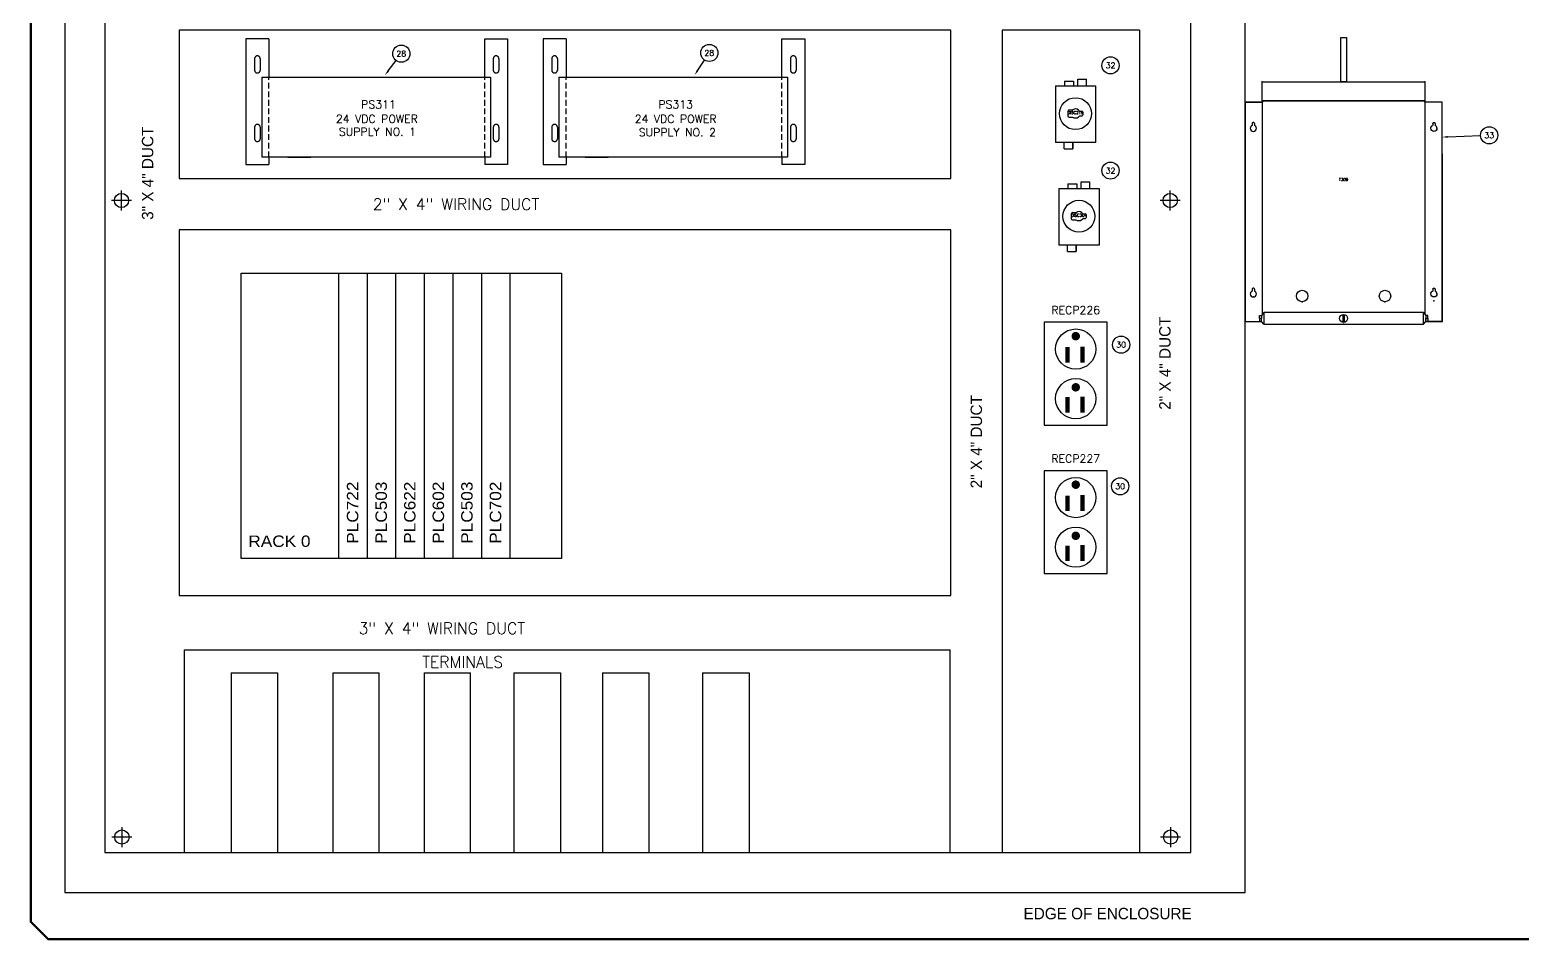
# Model space of a CAD drawing. Header units: inches. Extents: x 0 to 100, y 0 to 67.
# Drawn here: x 0 to 65.3, y 0 to 39.9 of the extents above; entities that cross this region are included whole.
import ezdxf
from ezdxf.enums import TextEntityAlignment as Align

# ---------------------------------------------------------------- set-up
doc = ezdxf.new("R2010")
doc.units = ezdxf.units.IN
doc.header["$MEASUREMENT"] = 0
for name, pattern in [('CENTER', [2, 1.25, -0.25, 0.25, -0.25]), ('DASHED', [0.75, 0.5, -0.25]), ('DASHED2', [0.375, 0.25, -0.125])]:
    doc.linetypes.add(name, pattern=pattern)
for name, color, linetype in [('CL', 7, 'Continuous'), ('DEMO-PSYMS', 7, 'Continuous'), ('DIM-TEXT', 4, 'Continuous'), ('PBAL', 52, 'Continuous'), ('PDESC', 142, 'Continuous'), ('PITEM', 1, 'Continuous'), ('PSYMS', 7, 'Continuous'), ('PTAG', 150, 'Continuous'), ('TAGS', 150, 'Continuous'), ('TITLE', 7, 'Continuous')]:
    doc.layers.add(name, color=color, linetype=linetype)
doc.styles.add('ITALIC', font='ITALIC')
doc.styles.add('LEGACY', font='romans.shx')
doc.styles.add('ROMANS', font='ROMANS.SHX')
doc.styles.add('SIMPLEX', font='SIMPLEX')
doc.styles.add('WD', font='romans.shx')

# ---------------------------------------------------------------- blocks, each defined once
blk = doc.blocks.new('WD_PTAG')
at = {"style": 'LEGACY', "width": 0.9}
for tag, flags, p in [('P_TAG1', 8, (0, 0.202)), ('P_ITEM', 9, (0, 0.374)), ('DESC1', 8, (0, 0))]:
    blk.add_attdef(tag, text='', height=0.125, dxfattribs=dict(at, flags=flags)).set_placement(p, align=Align.CENTER)
at = {"style": 'LEGACY', "width": 0.7}
blk.add_attdef('LOC', text='', height=0.0625, dxfattribs=at).set_placement((0, 0.359), align=Align.CENTER)
at = {"style": 'LEGACY', "width": 0.9, "flags": 8}
blk.add_attdef('DESC2', text='', height=0.125, dxfattribs=at).set_placement((0.001, -0.047), align=Align.TOP_CENTER)
at = {"linetype": 'Continuous', "style": 'LEGACY', "flags": 1}
for tag, p in [('P_MFG', (-0.016, -0.297)), ('P_CAT', (-0.016, -0.231))]:
    blk.add_attdef(tag, text='', height=0.05, dxfattribs=at).set_placement(p, align=Align.MIDDLE)
at = {"linetype": 'Continuous', "style": 'LEGACY', "flags": 9}
for tag, p in [('P_ASSYCODE', (-0.016, -0.344)), ('WDBLKNAM', (-0.016, -0.197)), ('RATING10', (-0.016, -0.5)), ('RATING12', (-0.016, -0.516)), ('RATING11', (-0.016, -0.531)), ('RATING1', (-0.016, -0.359)), ('RATING2', (-0.016, -0.375)), ('RATING4', (-0.016, -0.391)), ('RATING3', (-0.016, -0.406)), ('RATING8', (-0.016, -0.422)), ('RATING7', (-0.016, -0.438)), ('RATING6', (-0.016, -0.453)), ('RATING5', (-0.016, -0.469)), ('RATING9', (-0.016, -0.484))]:
    blk.add_attdef(tag, text='', height=0.01, dxfattribs=at).set_placement(p, align=Align.CENTER)
blk = doc.blocks.new('MMPTAG')
at = {"style": 'LEGACY', "width": 0.9, "flags": 8}
blk.add_attdef('P_TAG1', text='', height=0.125, dxfattribs=at).set_placement((0, 0), align=Align.CENTER)
at = {"linetype": 'Continuous', "style": 'LEGACY', "flags": 1}
for tag, p in [('P_MFG', (-0.123, -0.169)), ('P_CAT', (-0.123, -0.103))]:
    blk.add_attdef(tag, text='', height=0.05, dxfattribs=at).set_placement(p, align=Align.MIDDLE)
at = {"linetype": 'Continuous', "style": 'LEGACY', "flags": 9}
for tag, p in [('P_ASSYCODE', (-0.123, -0.216)), ('WDBLKNAM', (-0.123, -0.069))]:
    blk.add_attdef(tag, text='', height=0.01, dxfattribs=at).set_placement(p, align=Align.CENTER)
blk = doc.blocks.new('PNLD7D')
at = {"layer": 'PBAL'}
blk.add_circle((0, 0), 0.375, dxfattribs=at)
at = {"layer": 'PITEM', "style": 'LEGACY'}
blk.add_attdef('B_ITEM', text='', height=0.25, dxfattribs=at).set_placement((0, 0), align=Align.MIDDLE)
blk = doc.blocks.new('PNLD8C')
at = {"layer": 'PBAL'}
blk.add_circle((0, 0), 0.375, dxfattribs=at)
at = {"layer": 'PITEM', "style": 'LEGACY'}
blk.add_attdef('B_ITEM', text='', height=0.25, dxfattribs=at).set_placement((0, 0), align=Align.MIDDLE)
blk = doc.blocks.new('PNLD9B')
at = {"layer": 'PBAL'}
blk.add_circle((0, 0), 0.375, dxfattribs=at)
at = {"layer": 'PITEM', "style": 'LEGACY'}
blk.add_attdef('B_ITEM', text='', height=0.25, dxfattribs=at).set_placement((0, 0), align=Align.MIDDLE)
blk = doc.blocks.new('PNLDAA')
at = {"layer": 'PBAL'}
blk.add_circle((0, 0), 0.375, dxfattribs=at)
at = {"layer": 'PITEM', "style": 'LEGACY'}
blk.add_attdef('B_ITEM', text='', height=0.25, dxfattribs=at).set_placement((0, 0), align=Align.MIDDLE)
blk = doc.blocks.new('PNL2486')
at = {"layer": 'PBAL'}
blk.add_circle((0.375, 0.014), 0.375, dxfattribs=at)
at = {"layer": 'PITEM', "style": 'LEGACY'}
blk.add_attdef('B_ITEM', text='', height=0.25, dxfattribs=at).set_placement((0.375, 0.014), align=Align.MIDDLE)
blk = doc.blocks.new('PNL2498')
at = {"layer": 'PBAL'}
blk.add_circle((0.227, 0.299), 0.375, dxfattribs=at)
at = {"layer": 'PITEM', "style": 'LEGACY'}
blk.add_attdef('B_ITEM', text='', height=0.25, dxfattribs=at).set_placement((0.227, 0.299), align=Align.MIDDLE)
blk = doc.blocks.new('PNL24AA')
at = {"layer": 'PBAL'}
blk.add_circle((0.208, 0.312), 0.375, dxfattribs=at)
at = {"layer": 'PITEM', "style": 'LEGACY'}
blk.add_attdef('B_ITEM', text='', height=0.25, dxfattribs=at).set_placement((0.208, 0.312), align=Align.MIDDLE)
blk = doc.blocks.new('acade_title')
at = {"layer": 'TITLE', "const_width": 0.0312}
blk.add_lwpolyline([(30.594, 0.281), (30.594, 22.177), (30.344, 22.427), (0.281, 22.427), (0.031, 22.177), (0.031, 0.281), (0.281, 0.031), (30.344, 0.031)], close=True, dxfattribs=at)
at = {"layer": 'TITLE', "color": 1, "style": 'ITALIC'}
for tag, height, p in [('TITLE#1', 0.125, (32.156, 3.406)), ('TITLE#2', 0.125, (32.156, 3.204)), ('TITLE#3', 0.125, (32.156, 3.001)), ('TITLE#4', 0.125, (32.156, 2.799)), ('DWG#', 0.2, (32.156, 0.826))]:
    blk.add_attdef(tag, text='', height=height, dxfattribs=at).set_placement(p, align=Align.CENTER)
at = {"layer": 'TITLE', "color": 1, "style": 'SIMPLEX'}
blk.add_attdef('CAD#', (30.826, 1.958), '', height=0.0938, rotation=90, dxfattribs=at)
at = {"layer": 'TITLE', "color": 1}
for tag, p, height, style in [('ENGINEER', (31.237, 1.958), 0.0938, 'ITALIC'), ('CHKDBY', (32.424, 1.958), 0.0938, 'ITALIC'), ('JOB#', (31.464, 1.644), 0.0938, 'SIMPLEX'), ('DRAWNBY', (32.494, 1.644), 0.0938, 'ITALIC'), ('SCALE', (31.353, 1.344), 0.0938, 'SIMPLEX'), ('DATE', (32.408, 1.344), 0.0938, 'SIMPLEX'), ('SHTS', (32.532, 0.25), 0.2, 'ITALIC')]:
    blk.add_attdef(tag, p, '', height=height, dxfattribs=dict(at, style=style))
at = {"layer": 'TITLE', "color": 1, "style": 'ITALIC'}
blk.add_attdef('SH#', text='', height=0.2, dxfattribs=at).set_placement((31.881, 0.25), align=Align.RIGHT)
at = {"layer": 'TITLE', "color": 7, "flags": 9}
blk.add_attdef('WD_TB', (31.219, 0.031), '', height=0.125, dxfattribs=at)
blk = doc.blocks.new('ABDSB220')
for p, q in [((0.397, 2.683), (0.397, 2.484)), ((0.782, 2.683), (0.782, 2.484)), ((0.981, 2.764), (1.36, 2.764)), ((1.36, 2.484), (1.36, 2.764)), ((0, 2.484), (0, 0)), ((0, 2.484), (1.757, 2.484)), ((1.757, 2.484), (1.757, 0)), ((1.757, 0), (0, 0)), ((0.379, -0.28), (0.757, -0.28))]:
    blk.add_line(p, q)
at = {"color": 7}
for points in [[(0.397, 2.683), (0.782, 2.683)], [(0.782, 2.683), (0.782, 2.683)], [(0.981, 2.484), (0.981, 2.764)], [(1.757, 2.484), (1.757, 2.484)], [(1.757, 2.484), (1.757, 2.484)], [(0.608, 1.429), (0.571, 1.41), (0.559, 1.379)], [(0.559, 1.149), (0.559, 1.379)], [(0.608, 1.429), (0.757, 1.429)], [(1.055, 1.366), (1.012, 1.416), (0.95, 1.453), (0.888, 1.466), (0.819, 1.46), (0.757, 1.429)], [(1.055, 1.366), (1.148, 1.366)], [(1.198, 1.317), (1.186, 1.354), (1.148, 1.366)], [(1.198, 1.317), (1.198, 1.205)], [(0.608, 1.093), (0.571, 1.112), (0.559, 1.149)], [(0.757, 1.093), (0.608, 1.093)], [(1.055, 1.155), (1.012, 1.106), (0.95, 1.068), (0.888, 1.056), (0.819, 1.068), (0.757, 1.093)], [(1.148, 1.155), (1.055, 1.155)], [(1.198, 1.205), (1.186, 1.174), (1.148, 1.155)], [(0.379, -0.28), (0.379, 0)], [(0.757, -0.28), (0.757, 0)], [(0.757, 0), (0.757, -0.28)], [(0.757, 0), (0.758, 0)]]:
    blk.add_lwpolyline(points, dxfattribs=at)
blk.add_circle((0.878, 1.261), 0.698)
blk = doc.blocks.new('M_PFN_2')
at = {"color": 0, "linetype": 'ByBlock'}
blk.add_point((0, 0), dxfattribs=at)
blk = doc.blocks.new('3589')
for p, q in [((-0.36, 8.182), (0.4, 8.182)), ((-0.36, 5.932), (-0.36, 8.182)), ((8.26, 8.182), (7.5, 8.182)), ((8.26, 5.932), (8.26, 8.182)), ((-0.05, 7.25), (-0.05, 7.167)), ((0.05, 7.25), (0.05, 7.165)), ((7.85, 7.25), (7.85, 7.165)), ((7.95, 7.25), (7.95, 7.167)), ((-0.05, 0), (-0.05, -0.083)), ((0.05, 0), (0.05, -0.085)), ((7.85, 0), (7.85, -0.085)), ((7.95, 0), (7.95, -0.083)), ((0.46, -1.027), (0.352, -1.149)), ((3.916, -1.107), (3.916, -1.451)), ((3.982, -1.106), (3.982, -1.451)), ((7.44, -1.027), (7.548, -1.149)), ((0.46, -1.537), (0.352, -1.415)), ((7.44, -1.537), (7.548, -1.415))]:
    blk.add_line(p, q)
at = {"flags": 128}
for points in [[(3.825, 11.012), (4.075, 11.012), (4.075, 9.082), (3.825, 9.082)], [(0.39, 9.082), (7.51, 9.082), (7.51, 8.242), (0.39, 8.242)], [(0.352, -1.282), (0.268, -1.282), (0.268, -1.149), (0.352, -1.149)], [(0.352, -1.282), (0.268, -1.282), (0.268, -1.415), (0.352, -1.415)], [(7.44, -1.027), (0.46, -1.027), (0.46, -1.537), (7.44, -1.537)], [(7.548, -1.282), (7.632, -1.282), (7.632, -1.149), (7.548, -1.149)], [(7.548, -1.282), (7.632, -1.282), (7.632, -1.415), (7.548, -1.415)]]:
    blk.add_lwpolyline(points, close=True, dxfattribs=at)
for points in [[(7.544, -1.418), (8.26, -1.418), (8.26, 8.182), (7.5, 8.182), (7.5, 8.242), (0.4, 8.242), (0.4, 8.182), (-0.36, 8.182), (-0.36, -1.418), (0.356, -1.418)], [(0.4, -1.095), (0.4, 8.242), (7.5, 8.242), (7.5, -1.095)], [(8.26, 5.932), (8.26, -1.418), (7.62, -1.418)]]:
    blk.add_lwpolyline(points, dxfattribs=at)
for points in [[(0.05, 7.25, 0.414214), (0, 7.3, 0.414214), (-0.05, 7.25)], [(7.85, 7.25, -0.414214), (7.9, 7.3, -0.414214), (7.95, 7.25)], [(-0.133, 7.042, 0.414214), (0, 6.909, 0.414214), (0.133, 7.042, 0.305338), (0.05, 7.165)], [(8.033, 7.042, -0.414214), (7.9, 6.909, -0.414214), (7.767, 7.042, -0.305338), (7.85, 7.165)], [(0.05, 0, 0.414214), (0, 0.05, 0.414214), (-0.05, 0)], [(7.85, 0, -0.414214), (7.9, 0.05, -0.414214), (7.95, 0)], [(-0.133, -0.208, 0.414214), (0, -0.341, 0.414214), (0.133, -0.208, 0.305338), (0.05, -0.085)], [(8.033, -0.208, -0.414214), (7.9, -0.341, -0.414214), (7.767, -0.208, -0.305338), (7.85, -0.085)]]:
    blk.add_lwpolyline(points, format="xyb", dxfattribs=at)
for centre, radius in [((2.14, -0.298), 0.25), ((5.76, -0.298), 0.25), ((3.95, -1.279), 0.176)]:
    blk.add_circle(centre, radius)
for centre, start, end in [((0, 7.042), 112.08241, 180), ((7.9, 7.042), 0, 67.91759), ((0, -0.208), 112.08241, 180), ((7.9, -0.208), 0, 67.91759)]:
    blk.add_arc(centre, 0.133, start, end)
at = {"xscale": 4, "yscale": 4, "zscale": 4}
for p, rotation in [((0.39, 9.082), 90.00000000000594), ((7.51, 9.082), 90.00000000000594), ((0, -0.341), 269.999999999994), ((2.14, -0.548), 269.999999999994), ((5.76, -0.548), 269.999999999994), ((7.9, -0.509), 269.999999999994), ((-0.36, -1.418), 269.999999999994), ((3.95, -1.537), 269.999999999994), ((3.95, -1.537), 269.999999999994), ((8.26, -1.418), 269.999999999994)]:
    blk.add_blockref('M_PFN_2', p, dxfattribs=dict(at, rotation=rotation))
for p in [(7.51, 9.082), (8.033, 7.042), (8.033, -0.208), (8.26, -1.418)]:
    blk.add_blockref('M_PFN_2', p, dxfattribs=at)

msp = doc.modelspace()

# ---------------------------------------------------------------- linework, layer by layer
at = {"color": 4}
for p, q in [((1.579, 63.635), (1.579, 2.135)), ((53.204, 2.135), (53.204, 63.635)), ((3.329, 60.885), (3.329, 3.885)), ((50.829, 3.885), (50.829, 60.885)), ((6.582, 39.885), (6.585, 33.385)), ((40.329, 39.885), (6.582, 39.885)), ((40.329, 33.385), (40.329, 39.885)), ((48.579, 39.885), (42.579, 39.885)), ((42.579, 39.885), (42.579, 3.885)), ((48.579, 39.885), (48.579, 3.885)), ((6.585, 33.385), (40.329, 33.385)), ((14.579, 31.135), (6.574, 31.135)), ((6.579, 31.135), (6.579, 15.135)), ((40.329, 31.135), (14.263, 31.135)), ((40.329, 15.135), (40.329, 31.135)), ((6.579, 15.135), (40.329, 15.135)), ((3.329, 3.885), (50.829, 3.885)), ((1.579, 2.135), (53.204, 2.135))]:
    msp.add_line(p, q, dxfattribs=at)
for p, q in [((10.501, 39.503), (9.501, 39.503)), ((9.501, 39.503), (9.501, 34.003)), ((10.501, 39.503), (10.501, 37.823)), ((19.944, 39.503), (20.944, 39.503)), ((19.944, 37.823), (19.944, 39.503)), ((20.944, 39.503), (20.944, 34.003)), ((22.501, 39.503), (22.501, 34.003)), ((23.501, 39.503), (22.501, 39.503)), ((23.501, 39.503), (23.501, 37.823)), ((32.944, 37.823), (32.944, 39.503)), ((32.944, 39.503), (33.944, 39.503)), ((33.944, 39.503), (33.944, 34.003)), ((10.191, 37.823), (20.191, 37.823)), ((10.191, 37.823), (10.191, 34.323)), ((20.191, 37.823), (20.191, 34.323)), ((23.191, 37.823), (33.191, 37.823)), ((23.191, 37.823), (23.191, 34.323)), ((33.191, 37.823), (33.191, 34.323)), ((9.501, 34.003), (10.501, 34.003)), ((20.191, 34.323), (10.191, 34.323)), ((10.501, 34.323), (10.501, 34.003)), ((11.338, 34.323), (12.338, 34.323)), ((19.944, 34.323), (19.944, 34.003)), ((20.944, 34.003), (19.944, 34.003)), ((22.501, 34.003), (23.501, 34.003)), ((33.191, 34.323), (23.191, 34.323)), ((23.501, 34.323), (23.501, 34.003)), ((24.338, 34.323), (25.338, 34.323)), ((32.944, 34.323), (32.944, 34.003)), ((33.944, 34.003), (32.944, 34.003)), ((9.297, 29.249), (23.297, 29.249)), ((9.297, 16.749), (9.297, 29.249)), ((13.547, 29.249), (13.547, 16.749)), ((14.797, 29.249), (14.797, 16.749)), ((16.047, 29.249), (16.047, 16.749)), ((17.297, 29.249), (17.297, 16.749)), ((18.547, 29.249), (18.547, 16.749)), ((19.797, 29.249), (19.797, 16.749)), ((21.047, 29.249), (21.047, 16.749)), ((23.297, 29.249), (23.297, 16.749)), ((23.297, 16.749), (9.297, 16.749))]:
    msp.add_line(p, q)
at = {"linetype": 'DASHED'}
for p, q in [((9.876, 38.628), (9.876, 38.128)), ((10.126, 38.628), (10.126, 38.128)), ((20.319, 38.628), (20.319, 38.128)), ((20.569, 38.628), (20.569, 38.128)), ((22.876, 38.628), (22.876, 38.128)), ((23.126, 38.628), (23.126, 38.128)), ((33.319, 38.628), (33.319, 38.128)), ((33.569, 38.628), (33.569, 38.128)), ((9.876, 35.628), (9.876, 35.128)), ((10.126, 35.628), (10.126, 35.128)), ((20.319, 35.628), (20.319, 35.128)), ((20.569, 35.628), (20.569, 35.128)), ((22.876, 35.628), (22.876, 35.128)), ((23.126, 35.628), (23.126, 35.128)), ((33.319, 35.628), (33.319, 35.128)), ((33.569, 35.628), (33.569, 35.128))]:
    msp.add_line(p, q, dxfattribs=at)
at = {"linetype": 'DASHED2'}
for p, q in [((10.501, 34.323), (10.501, 37.823)), ((19.944, 34.323), (19.944, 37.823)), ((23.501, 34.323), (23.501, 37.823)), ((32.944, 34.323), (32.944, 37.823))]:
    msp.add_line(p, q, dxfattribs=at)
for points in [[(44.422, 27.093), (44.422, 22.593), (47.172, 22.593), (47.172, 27.093)], [(44.422, 20.593), (44.422, 16.093), (47.172, 16.093), (47.172, 20.593)]]:
    msp.add_lwpolyline(points, close=True)
at = {"const_width": 0.185}
for points in [[(45.705, 26.484, 1), (45.89, 26.484, 1)], [(45.705, 24.246, 1), (45.89, 24.246, 1)], [(45.705, 19.984, 1), (45.89, 19.984, 1)], [(45.705, 17.746, 1), (45.89, 17.746, 1)]]:
    msp.add_lwpolyline(points, format="xyb", close=True, dxfattribs=at)
at = {"const_width": 0.2}
for points in [[(46.092, 26.032), (46.092, 25.331)], [(45.435, 26.009), (45.435, 25.331)], [(45.435, 23.817), (45.435, 23.138)], [(46.092, 23.839), (46.092, 23.138)], [(45.435, 19.509), (45.435, 18.831)], [(46.092, 19.532), (46.092, 18.831)], [(45.435, 17.317), (45.435, 16.638)], [(46.092, 17.339), (46.092, 16.638)]]:
    msp.add_lwpolyline(points, dxfattribs=at)
for centre, radius in [((4.055, 32.424), 0.312), ((49.93, 32.424), 0.312), ((45.797, 25.919), 0.882), ((45.797, 23.749), 0.882), ((45.797, 19.419), 0.882), ((45.797, 17.249), 0.882), ((4.073, 4.559), 0.312), ((49.948, 4.559), 0.312)]:
    msp.add_circle(centre, radius)
at = {"linetype": 'DASHED'}
for centre, start, end in [((10.001, 38.628), 0, 180), ((20.444, 38.628), 0, 180), ((23.001, 38.628), 0, 180), ((33.444, 38.628), 0, 180), ((10.001, 38.128), 180, 0), ((20.444, 38.128), 180, 0), ((23.001, 38.128), 180, 0), ((33.444, 38.128), 180, 0), ((10.001, 35.628), 0, 180), ((20.444, 35.628), 0, 180), ((23.001, 35.628), 0, 180), ((33.444, 35.628), 0, 180), ((10.001, 35.128), 180, 0), ((20.444, 35.128), 180, 0), ((23.001, 35.128), 180, 0), ((33.444, 35.128), 180, 0)]:
    msp.add_arc(centre, 0.125, start, end, dxfattribs=at)
at = {"layer": 'CL', "linetype": 'CENTER'}
for p, q in [((4.055, 31.986), (4.055, 32.861)), ((49.93, 31.986), (49.93, 32.861)), ((4.492, 32.424), (3.617, 32.424)), ((50.367, 32.424), (49.492, 32.424)), ((4.073, 4.996), (4.073, 4.121)), ((49.948, 4.996), (49.948, 4.121)), ((4.511, 4.559), (3.636, 4.559)), ((50.386, 4.559), (49.511, 4.559))]:
    msp.add_line(p, q, dxfattribs=at)
at = {"layer": 'DEMO-PSYMS'}
for p, q in [((8.849, 11.749), (8.849, 3.885)), ((10.88, 11.749), (10.88, 3.885)), ((21.224, 11.749), (21.224, 3.885)), ((23.255, 11.749), (23.255, 3.885)), ((25.099, 11.749), (25.099, 3.885)), ((27.13, 11.749), (27.13, 3.885)), ((29.474, 11.749), (29.474, 3.885)), ((31.505, 11.749), (31.505, 3.885))]:
    msp.add_line(p, q, dxfattribs=at)
at = {"layer": 'PBAL'}
for p, q in [((15.725, 38.098), (16.068, 38.55)), ((29.265, 38.127), (29.56, 38.57)), ((62.074, 35.208), (63.509, 35.262))]:
    msp.add_line(p, q, dxfattribs=at)
for points in [[(15.758, 38.073), (15.692, 38.123), (15.574, 37.899)], [(29.299, 38.103), (29.23, 38.15), (29.126, 37.919)], [(62.075, 35.166), (62.072, 35.249), (61.824, 35.198)]]:
    msp.add_solid(points, dxfattribs=at)
at = {"layer": 'PSYMS', "color": 4}
for p, q in [((6.797, 12.749), (40.297, 12.749)), ((6.797, 12.749), (6.797, 3.885)), ((40.297, 3.885), (40.297, 12.749))]:
    msp.add_line(p, q, dxfattribs=at)
at = {"layer": 'PSYMS'}
for p, q in [((8.849, 11.749), (10.88, 11.749)), ((13.297, 11.749), (13.297, 3.885)), ((13.297, 11.749), (15.329, 11.749)), ((15.329, 3.885), (15.329, 11.749)), ((17.297, 11.749), (17.297, 3.885)), ((17.297, 11.749), (19.329, 11.749)), ((19.329, 3.885), (19.329, 11.749)), ((21.224, 11.749), (23.255, 11.749)), ((25.099, 11.749), (27.13, 11.749)), ((29.474, 11.749), (31.505, 11.749))]:
    msp.add_line(p, q, dxfattribs=at)

# ---------------------------------------------------------------- block references
at = {"xscale": 3, "yscale": 3, "zscale": 3}
msp.add_blockref('acade_title', (0, 0), dxfattribs=at)
at = {"layer": 'PBAL'}
for name, p, values in [('PNL2498', (16.068, 38.55), {'B_ITEM': '28'}), ('PNL24AA', (29.56, 38.57), {'B_ITEM': '28'}), ('PNLD7D', (47.318, 38.337), {'B_ITEM': '32'}), ('PNL2486', (63.509, 35.262), {'B_ITEM': '33'}), ('PNLD8C', (47.318, 33.731), {'B_ITEM': '32'}), ('PNLD9B', (47.782, 26.11), {'B_ITEM': '30'}), ('PNLDAA', (47.74, 19.912), {'B_ITEM': '30'})]:
    msp.add_blockref(name, p, dxfattribs=at).add_auto_attribs(values)
at = {"layer": 'PSYMS'}
ref = msp.add_blockref('3589', (53.564, 28.54), dxfattribs=at)
ref.add_attrib('P_TAG1', 'T309', dxfattribs={"layer": 'PTAG', "height": 0.125, "style": 'WD'}).set_placement((57.514, 33.277), align=Align.CENTER)
ref = msp.add_blockref('ABDSB220', (44.91, 34.963), dxfattribs=at)
ref.add_attrib('P_TAG1', 'DISC219', dxfattribs={"layer": 'PTAG', "height": 0.125, "style": 'WD'}).set_placement((45.789, 36.206), align=Align.CENTER)
ref = msp.add_blockref('WD_PTAG', (15.297, 36.249), dxfattribs=at)
ref.add_attrib('P_TAG1', 'PS311', dxfattribs={"layer": 'PTAG', "height": 0.35, "style": 'WD', "flags": 8}).set_placement((15.297, 36.451), align=Align.CENTER)
ref.add_attrib('DESC1', '24 VDC POWER', dxfattribs={"layer": 'PDESC', "height": 0.35, "style": 'WD', "flags": 8}).set_placement((15.226, 35.82), align=Align.CENTER)
ref.add_attrib('DESC2', 'SUPPLY NO. 1', dxfattribs={"layer": 'PDESC', "height": 0.35, "style": 'WD', "flags": 8}).set_placement((15.251, 35.607), align=Align.TOP_CENTER)
ref = msp.add_blockref('WD_PTAG', (28.297, 36.249), dxfattribs=at)
ref.add_attrib('P_TAG1', 'PS313', dxfattribs={"layer": 'PTAG', "height": 0.35, "style": 'WD', "flags": 8}).set_placement((28.297, 36.451), align=Align.CENTER)
ref.add_attrib('DESC1', '24 VDC POWER', dxfattribs={"layer": 'PDESC', "height": 0.35, "style": 'WD', "flags": 8}).set_placement((28.297, 35.82), align=Align.CENTER)
ref.add_attrib('DESC2', 'SUPPLY NO. 2', dxfattribs={"layer": 'PDESC', "height": 0.35, "style": 'WD', "flags": 8}).set_placement((28.37, 35.583), align=Align.TOP_CENTER)
ref = msp.add_blockref('ABDSB220', (45.059, 30.471), dxfattribs=at)
ref.add_attrib('P_TAG1', 'DISC304', dxfattribs={"layer": 'PTAG', "height": 0.125, "style": 'WD'}).set_placement((45.938, 31.713), align=Align.CENTER)
ref = msp.add_blockref('WD_PTAG', (45.797, 27.249), dxfattribs=at)
ref.add_attrib('P_TAG1', 'RECP226', dxfattribs={"layer": 'PTAG', "height": 0.35, "style": 'WD', "flags": 8}).set_placement((45.797, 27.451), align=Align.CENTER)
ref = msp.add_blockref('WD_PTAG', (45.797, 20.749), dxfattribs=at)
ref.add_attrib('P_TAG1', 'RECP227', dxfattribs={"layer": 'PTAG', "height": 0.35, "style": 'WD', "flags": 8}).set_placement((45.797, 20.951), align=Align.CENTER)
at = {"layer": 'TAGS'}
ref = msp.add_blockref('MMPTAG', (14.415, 17.4), dxfattribs=at)
ref.add_attrib('P_TAG1', 'PLC722', (14.415, 17.4), dxfattribs={"layer": '0', "height": 0.5, "rotation": 90, "width": 1.125, "flags": 8})
ref = msp.add_blockref('MMPTAG', (15.665, 17.4), dxfattribs=at)
ref.add_attrib('P_TAG1', 'PLC503', (15.665, 17.4), dxfattribs={"layer": '0', "height": 0.5, "rotation": 90, "width": 1.125, "flags": 8})
ref = msp.add_blockref('MMPTAG', (16.915, 17.4), dxfattribs=at)
ref.add_attrib('P_TAG1', 'PLC622', (16.915, 17.4), dxfattribs={"layer": '0', "height": 0.5, "rotation": 90, "width": 1.125, "flags": 8})
ref = msp.add_blockref('MMPTAG', (18.165, 17.4), dxfattribs=at)
ref.add_attrib('P_TAG1', 'PLC602', (18.165, 17.4), dxfattribs={"layer": '0', "height": 0.5, "rotation": 90, "width": 1.125, "flags": 8})
ref = msp.add_blockref('MMPTAG', (19.415, 17.4), dxfattribs=at)
ref.add_attrib('P_TAG1', 'PLC503', (19.415, 17.4), dxfattribs={"layer": '0', "height": 0.5, "rotation": 90, "width": 1.125, "flags": 8})
ref = msp.add_blockref('MMPTAG', (20.665, 17.4), dxfattribs=at)
ref.add_attrib('P_TAG1', 'PLC702', (20.665, 17.4), dxfattribs={"layer": '0', "height": 0.5, "rotation": 90, "width": 1.125, "flags": 8})

# ---------------------------------------------------------------- texts
for s, p in [('3" X 4" DUCT', (5.448, 33.614)), ('2" X 4" DUCT', (49.948, 25.302)), ('2" X 4" DUCT', (41.698, 21.864))]:
    msp.add_text(s, height=0.5, rotation=90).set_placement(p, align=Align.CENTER)
at = {"style": 'ROMANS'}
for s, p in [('2" X 4" WIRING DUCT', (18.688, 32.01)), ('3" X 4" WIRING DUCT', (18.069, 13.448)), ('TERMINALS', (18.977, 11.974))]:
    msp.add_text(s, height=0.5, dxfattribs=at).set_placement(p, align=Align.CENTER)
msp.add_text('EDGE OF ENCLOSURE', height=0.5).set_placement((43.514, 0.961))
at = {"layer": 'DIM-TEXT', "width": 1.125}
msp.add_text('RACK 0', height=0.5, dxfattribs=at).set_placement((9.606, 17.259))

doc.saveas('drawing.dxf')
